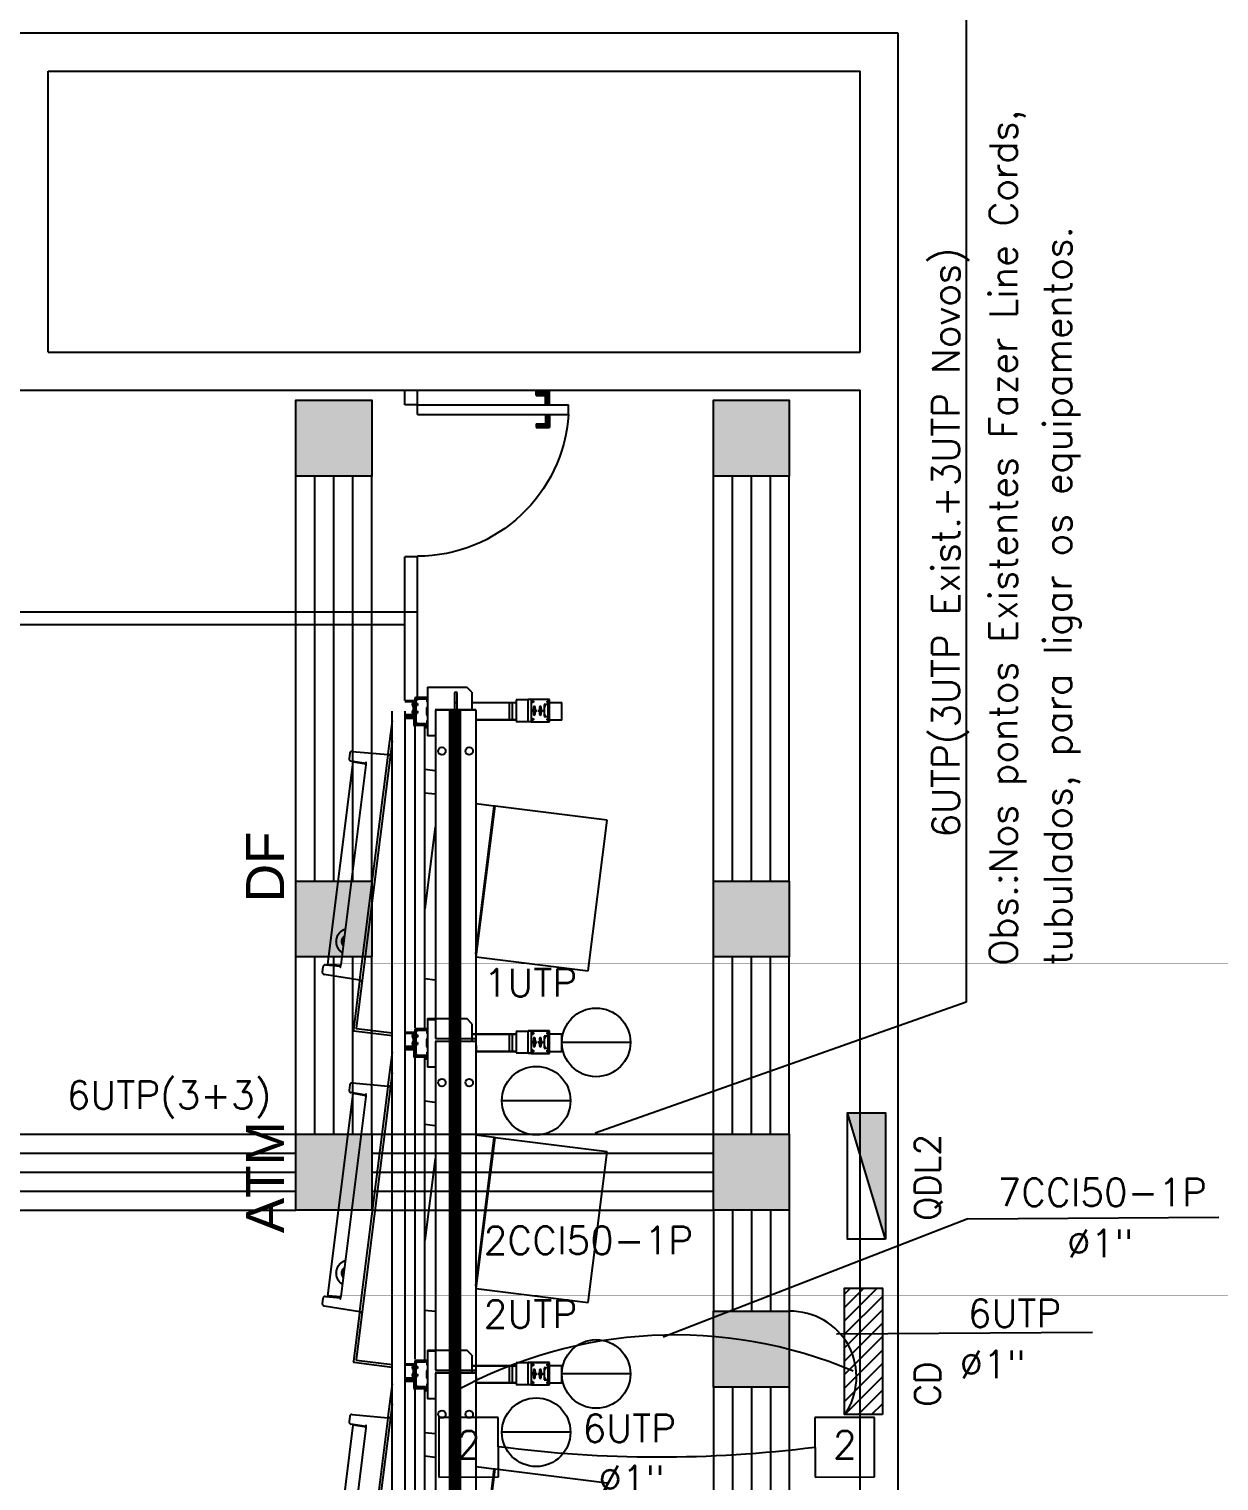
# Model space of a CAD drawing. Extents: x 16 to 124, y 36 to 90.
# Drawn here: x 119.4 to 124.1, y 73.69 to 79.43 of the extents above; entities that cross this region are included whole.
import ezdxf

# ---------------------------------------------------------------- set-up
doc = ezdxf.new("R2010")
doc.units = 0
doc.header["$LTSCALE"] = 0.02
for name, color, linetype in [('42-TEXTO', 1, 'CONTINUOUS'), ('CAIXAS', 7, 'CONTINUOUS'), ('CALHA', 160, 'CONTINUOUS'), ('CANALETAS', 4, 'CONTINUOUS'), ('CARENAGEM', 1, 'CONTINUOUS'), ('DIVISORIA', 5, 'CONTINUOUS'), ('EL-ELETRODUTO', 2, 'CONTINUOUS'), ('ESQUADRIAS-F', 2, 'CONTINUOUS'), ('ESQUADRIAS-G', 1, 'CONTINUOUS'), ('PAREDES', 7, 'CONTINUOUS'), ('PISO', 6, 'CONTINUOUS'), ('TEXTO', 7, 'CONTINUOUS'), ('TEXTO-INS-NOVA', 5, 'CONTINUOUS'), ('TOMADAS30', 5, 'CONTINUOUS')]:
    doc.layers.add(name, color=color, linetype=linetype)
doc.styles.add('PAVIM', font='swiss.ttf')
doc.styles.add('ROMANS', font='simplex.shx')

# ---------------------------------------------------------------- blocks, each defined once
blk = doc.blocks.new('A$C3C972CB8')
at = {"layer": 'CARENAGEM'}
for p, q in [((0.526, 1.1254), (0.4705, 0.6829)), ((1.1213, 1.0507), (0.526, 1.1254)), ((1.0658, 0.6082), (1.1213, 1.0507)), ((0.0606, 0.898), (0.0606, 0.9469)), ((0.1306, 0.9469), (0.0606, 0.9469)), ((0.1306, 0.9469), (0.1306, 0.898)), ((1.3707, 0.898), (1.3707, 0.9469)), ((1.4407, 0.9469), (1.3707, 0.9469)), ((1.4407, 0.9469), (1.4407, 0.898)), ((0.1367, 0.898), (0.0487, 0.898)), ((0.0487, 0.898), (0.0487, 0.8251)), ((0.0552, 0.8927), (0.0552, 0.8894)), ((0.0602, 0.8894), (0.0602, 0.8927)), ((0.0692, 0.8922), (0.0692, 0.8773)), ((0.1162, 0.8922), (0.0692, 0.8922)), ((0.0692, 0.8913), (0.1162, 0.8913)), ((0.0692, 0.8773), (0.1162, 0.8773)), ((0.1162, 0.8773), (0.1162, 0.8922)), ((0.1252, 0.8927), (0.1252, 0.8894)), ((0.1302, 0.8894), (0.1302, 0.8927)), ((0.1367, 0.8251), (0.1367, 0.898)), ((1.4476, 0.898), (1.3596, 0.898)), ((1.3596, 0.898), (1.3596, 0.8251)), ((1.3661, 0.8927), (1.3661, 0.8894)), ((1.3711, 0.8894), (1.3711, 0.8927)), ((1.3801, 0.8922), (1.3801, 0.8773)), ((1.4271, 0.8922), (1.3801, 0.8922)), ((1.3801, 0.8913), (1.4271, 0.8913)), ((1.3801, 0.8773), (1.4271, 0.8773)), ((1.4271, 0.8773), (1.4271, 0.8922)), ((1.4361, 0.8927), (1.4361, 0.8894)), ((1.4411, 0.8894), (1.4411, 0.8927)), ((1.4476, 0.8251), (1.4476, 0.898)), ((0.0487, 0.8251), (0.0487, 0.8134)), ((0.0487, 0.8251), (0.1367, 0.8251)), ((0.1367, 0.8134), (0.0487, 0.8134)), ((0.0506, 0.8134), (0.0506, 0.7663)), ((0.0552, 0.8338), (0.0552, 0.8304)), ((0.0602, 0.8304), (0.0602, 0.8338)), ((0.1084, 0.8391), (0.0769, 0.8391)), ((0.1252, 0.8338), (0.1252, 0.8304)), ((0.1302, 0.8304), (0.1302, 0.8338)), ((0.1356, 0.7663), (0.1356, 0.8134)), ((0.1367, 0.8251), (0.1367, 0.8134)), ((1.3596, 0.8251), (1.3596, 0.8134)), ((1.3596, 0.8251), (1.4476, 0.8251)), ((1.3966, 0.8134), (1.3596, 0.8134)), ((1.3607, 0.8134), (1.3607, 0.7663)), ((1.3661, 0.8338), (1.3661, 0.8304)), ((1.3711, 0.8304), (1.3711, 0.8338)), ((1.4193, 0.8392), (1.3878, 0.8392)), ((1.4361, 0.8338), (1.4361, 0.8304)), ((1.4411, 0.8304), (1.4411, 0.8338)), ((1.4457, 0.7663), (1.4457, 0.8134)), ((1.4476, 0.8251), (1.4476, 0.8134)), ((0.0506, 0.7663), (0.1356, 0.7663)), ((0.0606, 0.5916), (0.0606, 0.7663)), ((0.0628, 0.7663), (0.0628, 0.5916)), ((0.0628, 0.7509), (0.1283, 0.7509)), ((0.1283, 0.6066), (0.1283, 0.7663)), ((0.1306, 0.7663), (0.1306, 0.6066)), ((1.3607, 0.7663), (1.4457, 0.7663)), ((1.3707, 0.6066), (1.3707, 0.7663)), ((1.3729, 0.7663), (1.3729, 0.6066)), ((1.3729, 0.7509), (1.4384, 0.7509)), ((1.4384, 0.6086), (1.4384, 0.7663)), ((1.4407, 0.7663), (1.4407, 0.6086)), ((0.1283, 0.74), (0.0628, 0.74)), ((1.4384, 0.74), (1.3729, 0.74)), ((0.4701, 0.6799), (0.4609, 0.6066)), ((0.4705, 0.6829), (0.4701, 0.6799)), ((1.0546, 0.6066), (0.4701, 0.6799)), ((1.0658, 0.6082), (0.4705, 0.6829)), ((0.02, 0.5916), (0, 0.5716)), ((0.02, 0.5916), (0.0899, 0.5916)), ((0.0899, 0.6066), (1.389, 0.6066)), ((0.0899, 0.6066), (0.0899, 0.4466)), ((0.0908, 0.6057), (0.0908, 0.4475)), ((1.0656, 0.6066), (1.0658, 0.6082)), ((1.389, 0.6066), (1.4407, 0.6086)), ((1.389, 0.4475), (1.389, 0.6066)), ((0, 0.4159), (0, 0.5716)), ((0.0899, 0.5327), (0.025, 0.5327)), ((0.025, 0.5227), (0.0899, 0.5227)), ((0.0606, 0.5227), (0.0606, 0.5327)), ((0.0628, 0.5327), (0.0628, 0.5227)), ((0, 0.4159), (0.192, 0.4159)), ((0.0406, 0.4159), (0.0451, 0.4159)), ((0.0406, 0.4159), (0.0406, 0.4159)), ((0.0406, 0.4114), (0.0406, 0.3704)), ((0.0428, 0.3704), (0.0428, 0.4114)), ((0.0458, 0.4081), (0.0436, 0.4081)), ((0.0436, 0.4081), (0.0436, 0.3726)), ((0.0586, 0.4159), (0.0451, 0.4159)), ((0.0451, 0.4136), (0.0586, 0.4136)), ((0.0458, 0.3726), (0.0458, 0.4081)), ((0.0463, 0.4136), (0.0463, 0.3764)), ((0.0586, 0.4136), (0.0586, 0.4159)), ((0.0586, 0.4159), (0.1326, 0.4159)), ((0.0831, 0.4124), (0.1081, 0.4124)), ((0.0908, 0.4475), (1.389, 0.4475)), ((0.1326, 0.4159), (0.1326, 0.4136)), ((0.1461, 0.4159), (0.1326, 0.4159)), ((0.1326, 0.4136), (0.1461, 0.4136)), ((0.1448, 0.3764), (0.1448, 0.4136)), ((0.1476, 0.4081), (0.1453, 0.4081)), ((0.1453, 0.4081), (0.1453, 0.3726)), ((0.1461, 0.4159), (0.1506, 0.4159)), ((0.1476, 0.3726), (0.1476, 0.4081)), ((0.1483, 0.4114), (0.1483, 0.3704)), ((0.1506, 0.4159), (0.1506, 0.4159)), ((0.1506, 0.3704), (0.1506, 0.4114)), ((0.1566, 0.4114), (0.1506, 0.4114)), ((0.1556, 0.4059), (0.1511, 0.4059)), ((0.1511, 0.3704), (0.1511, 0.4059)), ((1.3457, 0.4059), (0.1556, 0.4059)), ((0.1566, 0.4114), (0.1606, 0.4114)), ((0.1606, 0.4114), (0.1606, 0.4059)), ((0.192, 0.4466), (0.192, 0.4159)), ((0.3247, 0.4059), (0.3298, 0.4466)), ((0.4237, 0.4466), (0.4186, 0.4059)), ((0.552, 0.4466), (0.8764, 0.4059)), ((1.1513, 0.4059), (1.1564, 0.4466)), ((1.3132, 0.4159), (1.3132, 0.4466)), ((1.3132, 0.4159), (1.3552, 0.4159)), ((1.3502, 0.4059), (1.3457, 0.4059)), ((1.3502, 0.4059), (1.3502, 0.3704)), ((1.3507, 0.4114), (1.3507, 0.3704)), ((1.3529, 0.3704), (1.3529, 0.4114)), ((1.3559, 0.4081), (1.3537, 0.4081)), ((1.3537, 0.4081), (1.3537, 0.3726)), ((1.3687, 0.4159), (1.3552, 0.4159)), ((1.3552, 0.4136), (1.3687, 0.4136)), ((1.3559, 0.3726), (1.3559, 0.4081)), ((1.3564, 0.4136), (1.3564, 0.3764)), ((1.3687, 0.4136), (1.3687, 0.4159)), ((0.1461, 0.3681), (0.0451, 0.3681)), ((0.0451, 0.3659), (0.1461, 0.3659)), ((0.0463, 0.3764), (0.0523, 0.3704)), ((0.0646, 0.3704), (0.0481, 0.3704)), ((0.0536, 0.3259), (0.0536, 0.3659)), ((0.1086, 0.3609), (0.0586, 0.3609)), ((0.0586, 0.3609), (0.0586, 0.3259)), ((0.0606, 0.3609), (0.0606, 0.3589)), ((0.0766, 0.3589), (0.0606, 0.3589)), ((0.0726, 0.3759), (0.0646, 0.3759)), ((0.0646, 0.3759), (0.0726, 0.3759)), ((0.0646, 0.3759), (0.0646, 0.3681)), ((0.0646, 0.3759), (0.0646, 0.3759)), ((0.0726, 0.3759), (0.0726, 0.3681)), ((0.0726, 0.3759), (0.0726, 0.3759)), ((0.0946, 0.3704), (0.0726, 0.3704)), ((0.0766, 0.3609), (0.0766, 0.3589)), ((0.0906, 0.3589), (0.0906, 0.3609)), ((0.0906, 0.3589), (0.1066, 0.3589)), ((0.1026, 0.3759), (0.0946, 0.3759)), ((0.0946, 0.3759), (0.1026, 0.3759)), ((0.0946, 0.3759), (0.0946, 0.3759)), ((0.0946, 0.3681), (0.0946, 0.3759)), ((0.1026, 0.3759), (0.1026, 0.3759)), ((0.1026, 0.3681), (0.1026, 0.3759)), ((0.1431, 0.3704), (0.1026, 0.3704)), ((0.1066, 0.3589), (0.1066, 0.3609)), ((0.1086, 0.3259), (0.1086, 0.3609)), ((0.1136, 0.3659), (0.1136, 0.3259)), ((0.1192, 0.3634), (0.1177, 0.3634)), ((0.1177, 0.3634), (0.1177, 0.3259)), ((0.1506, 0.3634), (0.1192, 0.3634)), ((0.1192, 0.3259), (0.1192, 0.3634)), ((0.1224, 0.3629), (0.1551, 0.3629)), ((0.1224, 0.3259), (0.1224, 0.3629)), ((0.1388, 0.3704), (0.1448, 0.3764)), ((0.1506, 0.3629), (0.1506, 0.3704)), ((0.1551, 0.3659), (1.3462, 0.3659)), ((0.1551, 0.3659), (0.1551, 0.3641)), ((0.1551, 0.3629), (0.1551, 0.3641)), ((0.0956, 0.3259), (1.4057, 0.3259)), ((1.4057, 0.2759), (0.0956, 0.2759)), ((0.1331, 0.2759), (0.2632, 0.2596)), ((0.2135, 0.2759), (1.3471, 0.1337)), ((0.2543, 0.1181), (0.267, 0.26)), ((0.2674, 0.2691), (0.2665, 0.2622)), ((0.2665, 0.2622), (0.2674, 0.2691)), ((0.2691, 0.2588), (1.1562, 0.1476)), ((1.3491, 0.1352), (1.3668, 0.2759)), ((1.358, 0.1253), (1.3768, 0.2759)), ((0.302, 0.1729), (0.2924, 0.1133)), ((0.3044, 0.1728), (0.2962, 0.1218)), ((0.3073, 0.1725), (1.0978, 0.0733)), ((0.2967, 0.1212), (1.0955, 0.021)), ((1.1585, 0.1482), (1.1358, 0.0075)), ((1.1595, 0.1502), (1.1604, 0.1571)), ((1.1604, 0.1571), (1.1595, 0.1502)), ((1.1621, 0.1468), (1.3546, 0.1227)), ((0.2621, 0.1083), (0.2824, 0.1058)), ((1.1007, 0.0729), (1.096, 0.0215)), ((1.0976, 0.0123), (1.1031, 0.0724)), ((1.1055, 0.0025), (1.1258, 0))]:
    blk.add_line(p, q, dxfattribs=at)
for centre in [(0.2529, 0.5806), (0.2529, 0.5266), (0.2529, 0.4726)]:
    blk.add_circle(centre, 0.015, dxfattribs=at)
for centre, radius, start, end in [((0.025, 0.5277), 0.005, 90, 270), ((1.3159, 0.5295), 0.0055, 315.57739, 0), ((0.0451, 0.4114), 0.0045, 90, 180), ((0.0451, 0.4114), 0.00225, 90, 180), ((0.0831, 0.4174), 0.005, 197.4576, 270), ((0.1081, 0.4174), 0.005, 270, 342.5424), ((0.1461, 0.4114), 0.0045, 0, 90), ((0.1461, 0.4114), 0.00225, 0, 90), ((1.3552, 0.4114), 0.0045, 90, 180), ((1.3552, 0.4114), 0.00225, 90, 180), ((0.0451, 0.3704), 0.0045, 180, 270), ((0.0451, 0.3704), 0.00225, 180, 270), ((0.0481, 0.3726), 0.0045, 180, 270), ((0.0481, 0.3726), 0.00225, 180, 270), ((0.0686, 0.3649), 0.01, 216.8699, 323.1301), ((0.0986, 0.3649), 0.01, 216.8699, 323.1301), ((0.1431, 0.3726), 0.0045, 270, 360), ((0.1431, 0.3726), 0.00225, 270, 360), ((0.1461, 0.3704), 0.00225, 270, 0), ((0.1461, 0.3704), 0.0045, 270, 0), ((0.1556, 0.3704), 0.0045, 180, 270), ((0.2635, 0.2625), 0.003, 262.85046, 352.85046), ((0.2695, 0.2618), 0.003, 172.85046, 262.85046), ((1.1565, 0.1505), 0.003, 262.85046, 352.85046), ((1.1625, 0.1498), 0.003, 172.85046, 262.85046), ((1.3473, 0.1355), 0.0018, 262.85046, 352.85046), ((1.355, 0.1256), 0.003, 262.85046, 352.85046)]:
    blk.add_arc(centre, radius, start, end, dxfattribs=at)
at = {"layer": 'CARENAGEM', "extrusion": (7.88861e-31, -1.97383e-45, -1)}
for centre, major_axis in [((0.0577, 0.8927), (0.0025, 0)), ((0.0577, 0.8919), (0.0025, 0)), ((0.0577, 0.8894), (-0.0025, 0)), ((0.1277, 0.8927), (0.0025, 0)), ((0.1277, 0.8919), (0.0025, 0)), ((0.1277, 0.8894), (-0.0025, 0)), ((0.0577, 0.8338), (0.0025, 0)), ((0.0577, 0.8329), (0.0025, 0)), ((0.0577, 0.8304), (-0.0025, 0)), ((0.1277, 0.8338), (0.0025, 0)), ((0.1277, 0.8329), (0.0025, 0)), ((0.1277, 0.8304), (-0.0025, 0))]:
    blk.add_ellipse(centre, major_axis=major_axis, ratio=0.224951, start_param=3.141593, end_param=6.283185, dxfattribs=at)
at = {"layer": 'CARENAGEM', "extrusion": (1.18329e-30, -5.69381e-44, -1)}
for centre in [(0.0581, 0.8902), (0.1281, 0.8902), (1.3682, 0.8902), (1.4382, 0.8902), (0.0581, 0.8312), (0.1281, 0.8312), (1.3682, 0.8313), (1.4382, 0.8313)]:
    blk.add_ellipse(centre, major_axis=(0.00165, 0), ratio=0.224951, start_param=3.141593, end_param=9.424778, dxfattribs=at)
at = {"layer": 'CARENAGEM', "extrusion": (1.18329e-30, -5.69217e-44, -1)}
for centre, start_param, end_param in [((0.0736, 0.8672), 4.352704, 5.304046), ((0.0736, 0.8672), 0.229969, 0.820844), ((0.1126, 0.8672), 2.334587, 2.90467), ((0.1126, 0.8672), 4.120732, 5.004509), ((1.3837, 0.8672), 4.420269, 5.304046), ((1.3837, 0.8672), 0.236922, 0.807005), ((1.4227, 0.8672), 2.320749, 2.911624), ((1.4227, 0.8672), 4.120732, 5.072074)]:
    blk.add_ellipse(centre, major_axis=(0.0125, 0), ratio=0.97437, start_param=start_param, end_param=end_param, dxfattribs=at)
at = {"layer": 'CARENAGEM', "extrusion": (3.9443e-31, -9.86913e-46, -1)}
for centre, start_param, end_param in [((0.0927, 0.8616), 3.141593, 9.424778), ((0.0927, 0.8607), 3.250092, 4.712389), ((0.0927, 0.8607), 4.712389, 6.174686), ((0.0927, 0.8381), 3.141593, 9.424778), ((0.0927, 0.8372), 3.250092, 4.712389), ((0.0927, 0.8372), 4.712389, 6.174686)]:
    blk.add_ellipse(centre, major_axis=(0.018, 0), ratio=0.224951, start_param=start_param, end_param=end_param, dxfattribs=at)
at = {"layer": 'CARENAGEM', "extrusion": (1.18329e-30, -2.96074e-45, -1)}
for centre in [(0.0927, 0.894), (0.0927, 0.8755), (0.0927, 0.8684), (0.0927, 0.8548), (0.0927, 0.8449), (0.0927, 0.8312)]:
    blk.add_ellipse(centre, major_axis=(0.002, 0), ratio=0.224951, start_param=3.141593, end_param=9.424778, dxfattribs=at)
at = {"layer": 'CARENAGEM', "extrusion": (7.88861e-31, -2.01762e-45, -1)}
for centre, major_axis in [((1.3686, 0.8927), (0.0025, 0)), ((1.3686, 0.8919), (0.0025, 0)), ((1.3686, 0.8894), (-0.0025, 0)), ((1.4386, 0.8927), (0.0025, 0)), ((1.4386, 0.8919), (0.0025, 0)), ((1.4386, 0.8894), (-0.0025, 0)), ((1.3686, 0.8338), (0.0025, 0)), ((1.3686, 0.8329), (0.0025, 0)), ((1.3686, 0.8304), (-0.0025, 0)), ((1.4386, 0.8338), (0.0025, 0)), ((1.4386, 0.8329), (0.0025, 0)), ((1.4386, 0.8304), (-0.0025, 0))]:
    blk.add_ellipse(centre, major_axis=major_axis, ratio=0.224951, start_param=3.141593, end_param=6.283185, dxfattribs=at)
at = {"layer": 'CARENAGEM', "extrusion": (7.88861e-31, -2.00667e-45, -1)}
for centre, start_param, end_param in [((1.4036, 0.8616), 3.141593, 9.424778), ((1.4036, 0.8607), 3.250092, 4.712389), ((1.4036, 0.8607), 4.712389, 6.174686), ((1.4036, 0.8381), 3.141593, 9.424778), ((1.4036, 0.8372), 3.250092, 4.712389), ((1.4036, 0.8372), 4.712389, 6.174686)]:
    blk.add_ellipse(centre, major_axis=(0.018, 0), ratio=0.224951, start_param=start_param, end_param=end_param, dxfattribs=at)
at = {"layer": 'CARENAGEM', "extrusion": (1.18329e-30, -3.01e-45, -1)}
for centre in [(1.4036, 0.894), (1.4036, 0.8755), (1.4036, 0.8684), (1.4036, 0.8548), (1.4036, 0.8449), (1.4036, 0.8313)]:
    blk.add_ellipse(centre, major_axis=(0.002, 0), ratio=0.224951, start_param=3.141593, end_param=9.424778, dxfattribs=at)
at = {"layer": 'CARENAGEM'}
for centre, start_param, end_param in [((1.0056, 0.1042), 0.752586, 2.389007), ((1.0058, 0.1062), 0.860792, 2.280801)]:
    blk.add_ellipse(centre, major_axis=(-0.0278, 0.0035), ratio=0.999391, start_param=start_param, end_param=end_param, dxfattribs=at)
for points, degree, knots in [([(0.3073, 0.1725), (0.3071, 0.1725), (0.3069, 0.1725), (0.3067, 0.1726), (0.3065, 0.1726), (0.3063, 0.1726), (0.3061, 0.1726), (0.3059, 0.1726), (0.3057, 0.1727), (0.3054, 0.1727), (0.3052, 0.1727), (0.305, 0.1727), (0.3048, 0.1727), (0.3046, 0.1728), (0.3044, 0.1728), (0.3042, 0.1728), (0.304, 0.1728), (0.3038, 0.1728), (0.3036, 0.1728), (0.3034, 0.1728), (0.3032, 0.1729), (0.303, 0.1729), (0.3028, 0.1729), (0.3026, 0.1729), (0.3024, 0.1729), (0.3022, 0.1729), (0.302, 0.1729), (0.3018, 0.1729), (0.3017, 0.1729), (0.3015, 0.1729), (0.3013, 0.1729), (0.3011, 0.1729), (0.301, 0.1729), (0.3008, 0.1729), (0.3006, 0.1729), (0.3005, 0.1729), (0.3003, 0.1729), (0.3002, 0.1729), (0.3, 0.1729), (0.2999, 0.1729), (0.2997, 0.1729), (0.2996, 0.1729), (0.2995, 0.1729), (0.2993, 0.1729), (0.2992, 0.1729), (0.2991, 0.1728), (0.299, 0.1728), (0.2989, 0.1728), (0.2988, 0.1728), (0.2987, 0.1728), (0.2986, 0.1728), (0.2985, 0.1728), (0.2984, 0.1728), (0.2984, 0.1728), (0.2983, 0.1728), (0.2982, 0.1728), (0.2982, 0.1727), (0.2981, 0.1727), (0.2981, 0.1727), (0.2981, 0.1727), (0.298, 0.1727), (0.298, 0.1727), (0.298, 0.1727), (0.298, 0.1727), (0.298, 0.1727), (0.298, 0.1727)], 1, [0, 0, 0.200219, 0.400438, 0.600656, 0.800875, 1.001094, 1.217587, 1.434081, 1.650574, 1.867067, 2.08356, 2.300054, 2.516547, 2.73304, 2.949533, 3.166027, 3.38252, 3.599013, 3.815506, 4.032, 4.243984, 4.455968, 4.667952, 4.879936, 5.091921, 5.303905, 5.515889, 5.727873, 5.939857, 6.151842, 6.363826, 6.57581, 6.787794, 6.999778, 7.211763, 7.423747, 7.634351, 7.844955, 8.05556, 8.266164, 8.476768, 8.687372, 8.897977, 9.108581, 9.319185, 9.52979, 9.740394, 9.950998, 10.161602, 10.372207, 10.582811, 10.763907, 10.945002, 11.126098, 11.307193, 11.488289, 11.669385, 11.85048, 12.015872, 12.181264, 12.346656, 12.512048, 12.677439, 12.842831, 12.982571, 13.034543, 13.034543]), ([(0.2543, 0.1181), (0.2543, 0.1181), (0.2543, 0.1181), (0.2542, 0.117), (0.2543, 0.1159), (0.2549, 0.1137), (0.2554, 0.1126), (0.2569, 0.1108), (0.2578, 0.11), (0.2598, 0.1089), (0.2609, 0.1085), (0.2621, 0.1083)], 3, [-0.027135, -0.027135, -0.027135, -0.027135, 0, 0, 3.29064, 3.29064, 6.80644, 6.80644, 10.322241, 10.322241, 13.838041, 13.838041, 13.838041, 13.838041]), ([(0.2977, 0.1309), (0.2975, 0.1309), (0.2973, 0.1309), (0.297, 0.1309), (0.2968, 0.1309), (0.2966, 0.1309), (0.2964, 0.131), (0.2962, 0.131), (0.2959, 0.131), (0.2957, 0.131), (0.2955, 0.131), (0.2953, 0.1311), (0.2953, 0.1311)], 1, [2.902778, 2.902778, 3.094495, 3.327121, 3.559747, 3.792373, 4.024998, 4.26496, 4.504921, 4.744882, 4.984843, 5.224804, 5.464765, 5.490344, 5.490344]), ([(0.2967, 0.1212), (0.2966, 0.1212), (0.2966, 0.1213), (0.2965, 0.1213), (0.2965, 0.1213), (0.2965, 0.1213), (0.2964, 0.1213), (0.2964, 0.1214), (0.2964, 0.1214), (0.2963, 0.1214), (0.2963, 0.1214), (0.2963, 0.1215), (0.2963, 0.1215), (0.2962, 0.1215), (0.2962, 0.1216), (0.2962, 0.1216), (0.2962, 0.1217), (0.2962, 0.1217), (0.2962, 0.1217), (0.2962, 0.1217), (0.2962, 0.1218), (0.2962, 0.1218), (0.2962, 0.1218), (0.2962, 0.1218), (0.2962, 0.1218), (0.2962, 0.1218), (0.2962, 0.1218), (0.2962, 0.1218)], 1, [0, 0, 0.0419879, 0.0839759, 0.1259638, 0.1668939, 0.2078241, 0.2487542, 0.2896843, 0.3303095, 0.3709346, 0.4115598, 0.4521849, 0.4928044, 0.5334239, 0.5740434, 0.614663, 0.6540309, 0.6933989, 0.7210082, 0.734611, 0.7482139, 0.7608778, 0.7735418, 0.7905417, 0.8075415, 0.8245414, 0.8466684, 0.8687953, 0.8687953]), ([(0.2824, 0.1058), (0.2836, 0.1056), (0.2847, 0.1057), (0.287, 0.1063), (0.2881, 0.1069), (0.2899, 0.1083), (0.2907, 0.1092), (0.2918, 0.1111), (0.2922, 0.1122), (0.2924, 0.1133), (0.2924, 0.1133), (0.2924, 0.1133)], 3, [0, 0, 0, 0, 3.5158, 3.5158, 7.031601, 7.031601, 10.547401, 10.547401, 13.819644, 13.819644, 13.865025, 13.865025, 13.865025, 13.865025]), ([(0.9574, 0.0909), (0.9575, 0.0905), (0.9577, 0.0898), (0.9579, 0.089), (0.9582, 0.0883), (0.9584, 0.0875), (0.9587, 0.0867), (0.959, 0.086), (0.9593, 0.0853), (0.9596, 0.0845), (0.9599, 0.0838), (0.9602, 0.0831), (0.9606, 0.0823), (0.9609, 0.0816), (0.9613, 0.0809), (0.9617, 0.0802), (0.9621, 0.0795), (0.9625, 0.0788), (0.9629, 0.0781), (0.9633, 0.0774), (0.9637, 0.0768), (0.9642, 0.0761), (0.9646, 0.0754), (0.9651, 0.0748), (0.9656, 0.0742), (0.9661, 0.0735), (0.9666, 0.0729), (0.9671, 0.0723), (0.9676, 0.0717), (0.9681, 0.0711), (0.9686, 0.0705), (0.9692, 0.0699), (0.9697, 0.0693), (0.9703, 0.0687), (0.9709, 0.0682), (0.9714, 0.0676), (0.972, 0.0671), (0.9726, 0.0665), (0.9732, 0.066), (0.9738, 0.0655), (0.9745, 0.065), (0.9751, 0.0645), (0.9757, 0.064), (0.9764, 0.0636), (0.977, 0.0631), (0.9777, 0.0626), (0.9784, 0.0622), (0.979, 0.0618), (0.9797, 0.0614), (0.9804, 0.0609), (0.9811, 0.0605), (0.9818, 0.0602), (0.9825, 0.0598), (0.9832, 0.0594), (0.9839, 0.0591), (0.9847, 0.0587), (0.9854, 0.0584), (0.9861, 0.0581), (0.9869, 0.0578), (0.9876, 0.0575), (0.9884, 0.0572), (0.9891, 0.0569), (0.9899, 0.0567), (0.9906, 0.0564), (0.9914, 0.0562), (0.9922, 0.056), (0.9929, 0.0558), (0.9937, 0.0556), (0.9945, 0.0554), (0.9953, 0.0552), (0.9961, 0.0551), (0.9968, 0.0549), (0.9976, 0.0548), (0.9984, 0.0547), (0.9992, 0.0546), (1, 0.0545), (1.0008, 0.0544), (1.0016, 0.0543), (1.0024, 0.0542), (1.0032, 0.0542), (1.004, 0.0542), (1.0048, 0.0542), (1.0056, 0.0541), (1.0064, 0.0542), (1.0072, 0.0542), (1.008, 0.0542), (1.0088, 0.0543), (1.0096, 0.0543), (1.0104, 0.0544), (1.0112, 0.0545), (1.012, 0.0546), (1.0128, 0.0547), (1.0136, 0.0548), (1.0144, 0.0549), (1.0151, 0.0551), (1.0159, 0.0552), (1.0167, 0.0554), (1.0175, 0.0556), (1.0183, 0.0558), (1.019, 0.056), (1.0198, 0.0562), (1.0206, 0.0564), (1.0213, 0.0567), (1.0221, 0.0569), (1.0228, 0.0572), (1.0236, 0.0575), (1.0243, 0.0578), (1.0251, 0.0581), (1.0258, 0.0584), (1.0265, 0.0587), (1.0273, 0.0591), (1.028, 0.0594), (1.0287, 0.0598), (1.0294, 0.0602), (1.0301, 0.0606), (1.0308, 0.061), (1.0315, 0.0614), (1.0322, 0.0618), (1.0328, 0.0622), (1.0335, 0.0627), (1.0342, 0.0631), (1.0348, 0.0636), (1.0355, 0.064), (1.0361, 0.0645), (1.0367, 0.065), (1.0373, 0.0655), (1.038, 0.066), (1.0386, 0.0666), (1.0392, 0.0671), (1.0398, 0.0676), (1.0403, 0.0682), (1.0409, 0.0687), (1.0415, 0.0693), (1.042, 0.0699), (1.0426, 0.0705), (1.0431, 0.0711), (1.0436, 0.0717), (1.0441, 0.0723), (1.0446, 0.0729), (1.0451, 0.0735), (1.0456, 0.0742), (1.0461, 0.0748), (1.0466, 0.0755), (1.047, 0.0761), (1.0474, 0.0768), (1.0479, 0.0775), (1.0483, 0.0782), (1.0487, 0.0788), (1.0491, 0.0794)], 1, [3.527144, 3.527144, 3.535478, 3.551478, 3.567478, 3.583478, 3.599477, 3.615477, 3.631477, 3.647476, 3.663476, 3.679476, 3.695475, 3.711475, 3.727475, 3.743474, 3.759474, 3.775474, 3.791474, 3.807474, 3.823473, 3.839473, 3.855473, 3.871473, 3.887473, 3.903473, 3.919473, 3.935473, 3.951473, 3.967472, 3.983472, 3.999472, 4.015472, 4.031472, 4.047472, 4.063472, 4.079472, 4.095472, 4.111472, 4.127472, 4.143472, 4.159472, 4.175472, 4.191472, 4.207473, 4.223473, 4.239473, 4.255473, 4.271473, 4.287473, 4.303473, 4.319473, 4.335474, 4.351474, 4.367474, 4.383474, 4.399474, 4.415474, 4.431475, 4.447475, 4.463475, 4.479476, 4.495476, 4.511476, 4.527476, 4.543477, 4.559477, 4.575477, 4.591478, 4.607478, 4.623478, 4.639479, 4.655479, 4.671479, 4.68748, 4.70348, 4.71948, 4.735481, 4.751481, 4.767481, 4.783482, 4.799482, 4.815483, 4.831483, 4.847483, 4.863484, 4.879484, 4.895485, 4.911485, 4.927485, 4.943486, 4.959486, 4.975486, 4.991487, 5.007487, 5.023488, 5.039488, 5.055488, 5.071489, 5.087489, 5.103489, 5.11949, 5.13549, 5.15149, 5.16749, 5.183491, 5.199491, 5.215491, 5.231492, 5.247492, 5.263492, 5.279493, 5.295493, 5.311493, 5.327493, 5.343494, 5.359494, 5.375494, 5.391494, 5.407494, 5.423495, 5.439495, 5.455495, 5.471495, 5.487495, 5.503495, 5.519495, 5.535495, 5.551495, 5.567495, 5.583495, 5.599496, 5.615496, 5.631496, 5.647496, 5.663496, 5.679496, 5.695496, 5.711496, 5.727496, 5.743496, 5.759495, 5.775495, 5.791495, 5.807495, 5.823495, 5.839495, 5.855495, 5.871494, 5.885424, 5.885424]), ([(1.1069, 0.0712), (1.1069, 0.0712), (1.1069, 0.0712), (1.1069, 0.0713), (1.1069, 0.0713), (1.1069, 0.0713), (1.1068, 0.0713), (1.1068, 0.0713), (1.1068, 0.0713), (1.1068, 0.0713), (1.1067, 0.0713), (1.1067, 0.0713), (1.1067, 0.0714), (1.1066, 0.0714), (1.1066, 0.0714), (1.1065, 0.0714), (1.1065, 0.0714), (1.1064, 0.0715), (1.1063, 0.0715), (1.1063, 0.0715), (1.1062, 0.0715), (1.1061, 0.0716), (1.106, 0.0716), (1.1059, 0.0716), (1.1058, 0.0717), (1.1058, 0.0717), (1.1057, 0.0717), (1.1056, 0.0717), (1.1054, 0.0718), (1.1053, 0.0718), (1.1052, 0.0719), (1.1051, 0.0719), (1.1049, 0.0719), (1.1048, 0.072), (1.1047, 0.072), (1.1045, 0.072), (1.1044, 0.0721), (1.1043, 0.0721), (1.1041, 0.0722), (1.1039, 0.0722), (1.1038, 0.0722), (1.1036, 0.0723), (1.1034, 0.0723), (1.1032, 0.0724), (1.1031, 0.0724), (1.1029, 0.0725), (1.1027, 0.0725), (1.1025, 0.0725), (1.1023, 0.0726), (1.1021, 0.0726), (1.1019, 0.0727), (1.1017, 0.0727), (1.1015, 0.0727), (1.1013, 0.0728), (1.1011, 0.0728), (1.1009, 0.0729), (1.1007, 0.0729), (1.1005, 0.0729), (1.1003, 0.073), (1.1001, 0.073), (1.0999, 0.073), (1.0997, 0.0731), (1.0995, 0.0731), (1.0993, 0.0731), (1.0991, 0.0732), (1.0989, 0.0732), (1.0986, 0.0732), (1.0984, 0.0732), (1.0982, 0.0733), (1.098, 0.0733), (1.0978, 0.0733)], 1, [11.287326, 11.287326, 11.347666, 11.479103, 11.610541, 11.741979, 11.873417, 12.019793, 12.16617, 12.312547, 12.458923, 12.6053, 12.751676, 12.898053, 13.044429, 13.190806, 13.337183, 13.503495, 13.669808, 13.836121, 14.002433, 14.168746, 14.335059, 14.501372, 14.667684, 14.833997, 15.00031, 15.166623, 15.360061, 15.553499, 15.746938, 15.940376, 16.133814, 16.327253, 16.520691, 16.714129, 16.907568, 17.101006, 17.294444, 17.487883, 17.704962, 17.922041, 18.13912, 18.356199, 18.573278, 18.790357, 19.007436, 19.224515, 19.441594, 19.658673, 19.875752, 20.092831, 20.30991, 20.52293, 20.73595, 20.94897, 21.161989, 21.375009, 21.588029, 21.801049, 22.014069, 22.227089, 22.440109, 22.653129, 22.866148, 23.079168, 23.292188, 23.505208, 23.712646, 23.920084, 24.127522, 24.33496, 24.33496]), ([(1.096, 0.0215), (1.096, 0.0215), (1.096, 0.0214), (1.096, 0.0214), (1.096, 0.0214), (1.096, 0.0214), (1.096, 0.0214), (1.096, 0.0214), (1.096, 0.0214), (1.096, 0.0214), (1.096, 0.0213), (1.096, 0.0213), (1.096, 0.0213), (1.0959, 0.0212), (1.0959, 0.0212), (1.0959, 0.0212), (1.0959, 0.0211), (1.0958, 0.0211), (1.0958, 0.0211), (1.0958, 0.0211), (1.0957, 0.0211), (1.0957, 0.021), (1.0956, 0.021), (1.0956, 0.021), (1.0956, 0.021), (1.0955, 0.021), (1.0955, 0.021)], 1, [0, 0, 0.0626187, 0.09388, 0.1065253, 0.1191706, 0.1318049, 0.1444393, 0.1613001, 0.1781609, 0.1950217, 0.2249463, 0.2548709, 0.2977034, 0.340536, 0.3833685, 0.4231744, 0.4629803, 0.5027861, 0.542592, 0.5832112, 0.6238303, 0.6644495, 0.7050686, 0.7460327, 0.7869968, 0.8279608, 0.8689249, 0.8689249]), ([(1.0993, 0.0302), (1.0992, 0.0302), (1.099, 0.0302), (1.0988, 0.0303), (1.0986, 0.0303), (1.0984, 0.0304), (1.0982, 0.0304), (1.098, 0.0304), (1.0978, 0.0305), (1.0975, 0.0305), (1.0973, 0.0305), (1.0971, 0.0306), (1.0969, 0.0306), (1.0969, 0.0306)], 1, [21.441958, 21.441958, 21.467705, 21.698529, 21.929352, 22.160176, 22.391, 22.621824, 22.852647, 23.083471, 23.314295, 23.545119, 23.775943, 24.006766, 24.026551, 24.026551]), ([(1.0976, 0.0123), (1.0976, 0.0123), (1.0976, 0.0123), (1.0975, 0.0112), (1.0977, 0.0101), (1.0983, 0.0079), (1.0988, 0.0068), (1.1003, 0.005), (1.1012, 0.0042), (1.1032, 0.0031), (1.1043, 0.0027), (1.1055, 0.0025)], 3, [-0.045381, -0.045381, -0.045381, -0.045381, 0, 0, 3.272243, 3.272243, 6.788044, 6.788044, 10.303844, 10.303844, 13.819644, 13.819644, 13.819644, 13.819644]), ([(1.1258, 0), (1.1269, -0.0001), (1.1281, -0.0001), (1.1304, 0.0005), (1.1314, 0.0011), (1.1333, 0.0025), (1.1341, 0.0034), (1.1352, 0.0053), (1.1356, 0.0064), (1.1358, 0.0075), (1.1358, 0.0075), (1.1358, 0.0075)], 3, [0, 0, 0, 0, 3.5158, 3.5158, 7.031601, 7.031601, 10.547401, 10.547401, 13.838041, 13.838041, 13.865175, 13.865175, 13.865175, 13.865175])]:
    blk.add_open_spline(points, degree=degree, knots=knots, dxfattribs=at)
blk.add_open_spline([(1.096, 0.0215), (1.096, 0.0215), (1.096, 0.0215), (1.096, 0.0215), (1.096, 0.0215), (1.096, 0.0215)], degree=1, dxfattribs=at)
blk = doc.blocks.new('A$C05567B69')
at = {"layer": 'ESQUADRIAS-F'}
blk.add_arc((0.8, 0), 0.8, 93.58332, 180, dxfattribs=at)
at = {"layer": 'ESQUADRIAS-G'}
for p, q in [((0.75, 0), (0.75, 0.7984)), ((0.75, 0.7984), (0.8, 0.7984)), ((0.8, 0), (0.8, 0.7984)), ((0.68, 0.6284), (0.68, 0.6984)), ((0.75, 0.6984), (0.68, 0.6984)), ((0.8, 0.6984), (0.87, 0.6984)), ((0.87, 0.6284), (0.87, 0.6984)), ((0.7, 0.6284), (0.68, 0.6284)), ((0.7, 0.6284), (0.7, 0.6784)), ((0.75, 0.6784), (0.7, 0.6784)), ((0.8, 0.6784), (0.85, 0.6784)), ((0.85, 0.6284), (0.85, 0.6784)), ((0.85, 0.6284), (0.87, 0.6284)), ((0.75, 0), (0.8, 0))]:
    blk.add_line(p, q, dxfattribs=at)
for points in [[(0.68, 0.6984), (0.75, 0.6984), (0.7, 0.6784), (0.75, 0.6784)], [(0.68, 0.6284), (0.68, 0.6984), (0.7, 0.6284), (0.7, 0.6784)], [(0.8, 0.6984), (0.87, 0.6984), (0.8, 0.6784), (0.85, 0.6784)], [(0.85, 0.6284), (0.85, 0.6784), (0.87, 0.6284), (0.87, 0.6984)]]:
    blk.add_solid(points, dxfattribs=at)

msp = doc.modelspace()

# ---------------------------------------------------------------- hatches: boundary and pattern name
at = {"layer": 'CAIXAS'}
for color, points in [(4, [(120.75348, 77.6631), (120.75348, 77.9631), (120.45348, 77.9631), (120.45348, 77.6631)]), (4, [(122.40348, 77.6631), (122.40348, 77.9631), (122.10348, 77.9631), (122.10348, 77.6631)]), (4, [(120.75348, 75.7631), (120.75348, 76.0631), (120.45348, 76.0631), (120.45348, 75.7631)]), (4, [(122.40348, 75.7631), (122.40348, 76.0631), (122.10348, 76.0631), (122.10348, 75.7631)]), (256, [(122.78331, 74.64736), (122.78331, 75.14736), (122.63331, 75.14736)]), (5, [(120.75348, 74.7631), (120.75348, 75.0631), (120.45348, 75.0631), (120.45348, 74.7631)]), (5, [(122.40348, 74.7631), (122.40348, 75.0631), (122.10348, 75.0631), (122.10348, 74.7631)]), (5, [(122.40348, 74.0631), (122.40348, 74.3631), (122.10348, 74.3631), (122.10348, 74.0631)])]:
    msp.add_hatch(color=color, dxfattribs=at).paths.add_polyline_path(points)
h = msp.add_hatch(dxfattribs=at)
h.set_pattern_fill('ANSI31', color=256, scale=0.3, angle=180, style=0)
h.set_pattern_definition([(225, (196.626065, 44.06655), (0.026516504, -0.026516504), [])])
h.paths.add_polyline_path([(122.70122, 73.95473), (122.77156, 73.95473), (122.77156, 74.45473), (122.70122, 74.45473)])
h.paths.add_polyline_path([(122.62156, 73.95473), (122.70122, 73.95473), (122.70122, 74.45473), (122.62156, 74.45473)])

# ---------------------------------------------------------------- linework, layer by layer
msp.add_line((122.78331, 74.64736), (122.63331, 75.14736), dxfattribs=at)
for points in [[(120.45348, 77.6631), (120.45348, 77.9631), (120.75348, 77.9631), (120.75348, 77.6631)], [(122.10348, 77.6631), (122.10348, 77.9631), (122.40348, 77.9631), (122.40348, 77.6631)], [(120.45348, 75.7631), (120.45348, 76.0631), (120.75348, 76.0631), (120.75348, 75.7631)], [(122.10348, 75.7631), (122.10348, 76.0631), (122.40348, 76.0631), (122.40348, 75.7631)], [(122.78331, 74.64736), (122.63331, 74.64736), (122.63331, 75.14736), (122.78331, 75.14736)], [(120.45348, 74.7631), (120.45348, 75.0631), (120.75348, 75.0631), (120.75348, 74.7631)], [(122.10348, 74.7631), (122.10348, 75.0631), (122.40348, 75.0631), (122.40348, 74.7631)], [(122.77156, 73.95473), (122.62156, 73.95473), (122.62156, 74.45473), (122.77156, 74.45473)], [(122.10348, 74.0631), (122.10348, 74.3631), (122.40348, 74.3631), (122.40348, 74.0631)]]:
    msp.add_lwpolyline(points, close=True, dxfattribs=at)
at = {"layer": 'CALHA', "const_width": 0.05}
msp.add_lwpolyline([(121.08192, 76.74028), (121.08192, 66.27119)], dxfattribs=at)
at = {"layer": 'CANALETAS'}
for p, q in [((120.45348, 76.0631), (120.45348, 77.6631)), ((120.52848, 76.0631), (120.52848, 77.6631)), ((120.60348, 76.0631), (120.60348, 77.6631)), ((120.67848, 76.0631), (120.67848, 77.6631)), ((120.75348, 76.0631), (120.75348, 77.6631)), ((122.10348, 76.0631), (122.10348, 77.6631)), ((122.17848, 76.0631), (122.17848, 77.6631)), ((122.25348, 76.0631), (122.25348, 77.6631)), ((122.32848, 76.0631), (122.32848, 77.6631)), ((122.40348, 76.0631), (122.40348, 77.6631)), ((120.45348, 75.0631), (120.45348, 75.7631)), ((120.52848, 75.0631), (120.52848, 75.7631)), ((120.60348, 75.0631), (120.60348, 75.7631)), ((120.67848, 75.0631), (120.67848, 75.7631)), ((120.75348, 75.0631), (120.75348, 75.7631)), ((122.10348, 75.0631), (122.10348, 75.7631)), ((122.17848, 75.0631), (122.17848, 75.7631)), ((122.25348, 75.0631), (122.25348, 75.7631)), ((122.32848, 75.0631), (122.32848, 75.7631)), ((122.40348, 75.0631), (122.40348, 75.7631)), ((119.15348, 75.0631), (120.45348, 75.0631)), ((120.75348, 75.0631), (122.10348, 75.0631)), ((119.15348, 74.9881), (120.45348, 74.9881)), ((120.75348, 74.9881), (122.10348, 74.9881)), ((119.15348, 74.9131), (120.45348, 74.9131)), ((120.75348, 74.9131), (122.10348, 74.9131)), ((119.15348, 74.8381), (120.45348, 74.8381)), ((120.75348, 74.8381), (122.10348, 74.8381)), ((119.15348, 74.7631), (120.45348, 74.7631)), ((120.75348, 74.7631), (122.10348, 74.7631)), ((122.10348, 74.7631), (122.10348, 74.3631)), ((122.17848, 74.7631), (122.17848, 74.3631)), ((122.25348, 74.7631), (122.25348, 74.3631)), ((122.32848, 74.7631), (122.32848, 74.3631)), ((122.40348, 74.7631), (122.40348, 74.3631)), ((122.10348, 74.0631), (122.10348, 73.0631)), ((122.17848, 74.0631), (122.17848, 73.0631)), ((122.25348, 74.0631), (122.25348, 73.0631)), ((122.32848, 74.0631), (122.32848, 73.0631)), ((122.40348, 74.0631), (122.40348, 73.0631))]:
    msp.add_line(p, q, dxfattribs=at)
at = {"layer": 'DIVISORIA'}
for p, q in [((120.88348, 77.94451), (120.88348, 78.0031)), ((120.93348, 77.94451), (120.93348, 78.0031)), ((120.93348, 77.94451), (120.88348, 77.94451)), ((120.93348, 77.34451), (120.88348, 77.34451)), ((120.88348, 76.77585), (120.88348, 77.34451)), ((120.93348, 76.77585), (120.93348, 77.34451)), ((120.93348, 77.12585), (118.84348, 77.12585)), ((120.88348, 77.07585), (118.89348, 77.07585))]:
    msp.add_line(p, q, dxfattribs=at)
at = {"layer": 'EL-ELETRODUTO'}
for centre, radius, start, end in [((122.40899, 74.1031), 0.26006, 325.215952, 91.214408), ((121.95203, 72.46196), 1.80749, 67.094477, 118.695019), ((121.88915, 78.65561), 4.86822, 262.496121, 277.272119)]:
    msp.add_arc(centre, radius, start, end, dxfattribs=at)
at = {"layer": 'PAREDES'}
for p, q in [((122.83348, 79.4131), (110.93348, 79.4131)), ((122.83348, 72.49942), (122.83348, 79.4131)), ((119.47348, 79.2631), (122.68348, 79.2631)), ((119.47348, 78.1531), (119.47348, 79.2631)), ((122.68348, 78.1531), (122.68348, 79.2631)), ((119.47348, 78.1531), (122.68348, 78.1531)), ((119.32348, 78.0031), (122.68348, 78.0031)), ((122.68348, 72.49942), (122.68348, 78.0031))]:
    msp.add_line(p, q, dxfattribs=at)
at = {"layer": 'PISO'}
for p, q in [((123.10199, 79.68612), (123.10199, 75.58473)), ((123.10199, 75.58473), (121.63557, 75.06711)), ((123.109, 74.72822), (121.90495, 74.26131)), ((123.109, 74.72822), (124.10171, 74.73462)), ((122.59024, 74.2741), (123.60216, 74.2805))]:
    msp.add_line(p, q, dxfattribs=at)
at = {"layer": 'TOMADAS30'}
for p, q in [((121.77554, 75.42544), (121.50453, 75.42544)), ((121.53857, 75.19518), (121.26756, 75.19518)), ((121.77554, 74.11534), (121.50453, 74.11534)), ((121.25339, 73.94359), (121.018, 73.94299)), ((121.018, 73.94299), (121.01859, 73.70783)), ((121.25398, 73.70842), (121.25339, 73.94359)), ((122.74018, 73.94359), (122.50479, 73.94299)), ((122.50479, 73.94299), (122.50538, 73.70783)), ((122.74077, 73.70842), (122.74018, 73.94359)), ((121.53857, 73.88508), (121.26756, 73.88508)), ((121.01859, 73.70783), (121.25398, 73.70842)), ((122.50538, 73.70783), (122.74077, 73.70842))]:
    msp.add_line(p, q, dxfattribs=at)
for centre in [(121.64003, 75.42544), (121.40307, 75.19518), (121.64003, 74.11534), (121.40307, 73.88508)]:
    msp.add_circle(centre, 0.13551, dxfattribs=at)

# ---------------------------------------------------------------- block references
at = {"layer": 'CARENAGEM', "rotation": 270}
for p in [(120.5576, 76.82943), (120.5576, 75.51934), (120.5576, 74.20924)]:
    msp.add_blockref('A$C3C972CB8', p, dxfattribs=at)
at = {"layer": 'PISO', "xscale": -0.7472867432126247, "yscale": 0.7472867432126247, "zscale": 0.7472867432126247, "rotation": 270}
msp.add_blockref('A$C05567B69', (120.93348, 77.34669), dxfattribs=at)

# ---------------------------------------------------------------- texts
at = {"layer": '42-TEXTO', "style": 'ROMANS'}
for s, p in [('Obs.:Nos pontos Existentes Fazer Line Cords,', (123.30399, 75.7293)), ('tubulados, para ligar os equipamentos.', (123.51861, 75.7293)), ('6UTP(3UTP Exist.+3UTP Novos)', (123.07674, 76.23496))]:
    msp.add_text(s, height=0.1090313, rotation=90, dxfattribs=at).set_placement(p)
for s, height, p in [('6UTP(3+3)', 0.109031, (119.54732, 75.16271)), ('7CCI50-1P', 0.109031, (123.2266, 74.77857)), ('%%C1"', 0.109031, (123.50116, 74.57708)), ('6UTP', 0.109031, (123.10903, 74.30034)), ('%%C1"', 0.109031, (123.07617, 74.09885)), ('6UTP', 0.109031, (121.58636, 73.84552)), ('2', 0.10903, (121.08955, 73.78151)), ('2', 0.10903, (122.57634, 73.78151)), ('%%C1"', 0.109031, (121.64853, 73.64403))]:
    msp.add_text(s, height=height, dxfattribs=at).set_placement(p)
at = {"layer": 'PISO', "style": 'PAVIM'}
for s, p in [('DF', (120.4063, 75.9795)), ('ATM', (120.4063, 74.6717))]:
    msp.add_text(s, height=0.15, rotation=90, dxfattribs=at).set_placement(p)
at = {"layer": 'TEXTO', "style": 'ROMANS'}
for s, p in [('QDL2', (122.99911, 74.72082)), ('CD', (122.99911, 73.98549))]:
    msp.add_text(s, height=0.1, rotation=90, dxfattribs=at).set_placement(p)
at = {"layer": 'TEXTO-INS-NOVA', "style": 'ROMANS'}
for s, p in [('1UTP', (121.19568, 75.60735)), ('2CCI50-1P', (121.19568, 74.58873)), ('2UTP', (121.19568, 74.29725))]:
    msp.add_text(s, height=0.109031, dxfattribs=at).set_placement(p)

doc.saveas('drawing.dxf')
